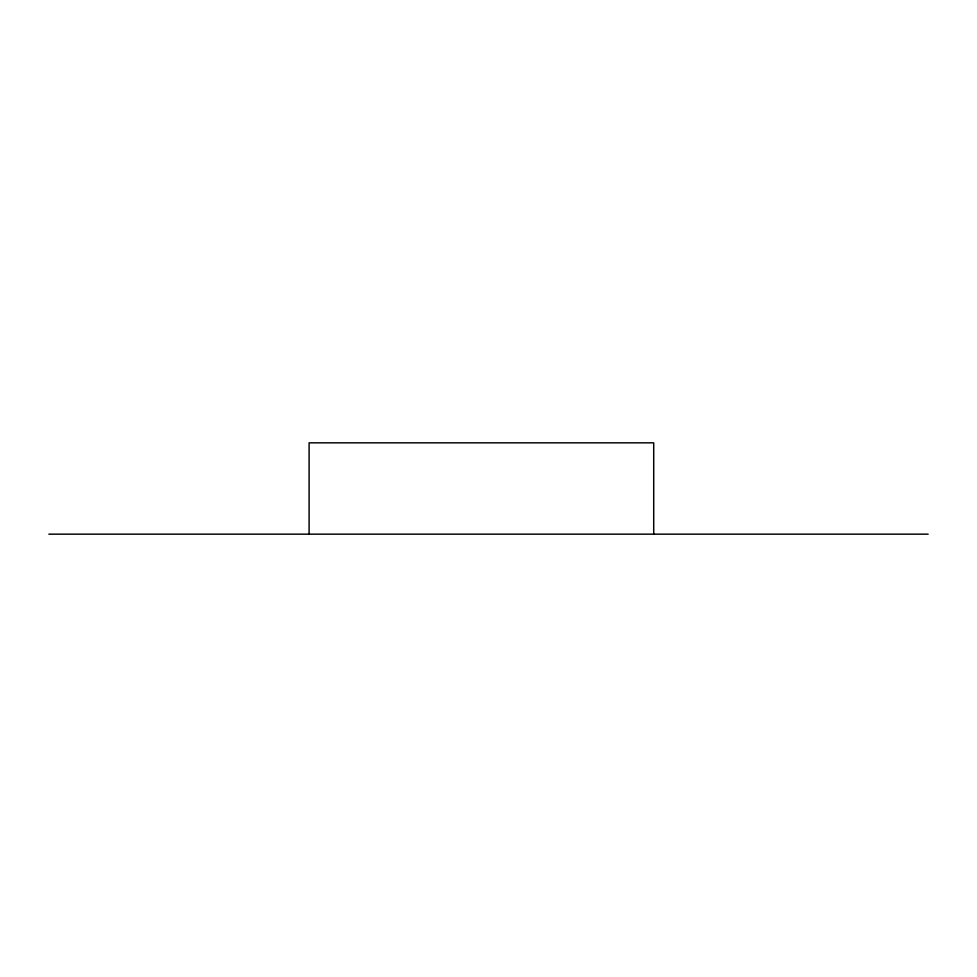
<?xml version="1.0" encoding="UTF-8"?>
<svg xmlns="http://www.w3.org/2000/svg" width="977" height="977" viewBox="0 0 977 977"><rect width="100%" height="100%" fill="white"/><g stroke="black" fill="none" stroke-linecap="round" stroke-linejoin="round"><path stroke-width="1.47" d="M48.85 534.163L928.15 534.163M653.711 534.163L653.711 442.837L309.098 442.837L309.098 534.163"/></g></svg>
